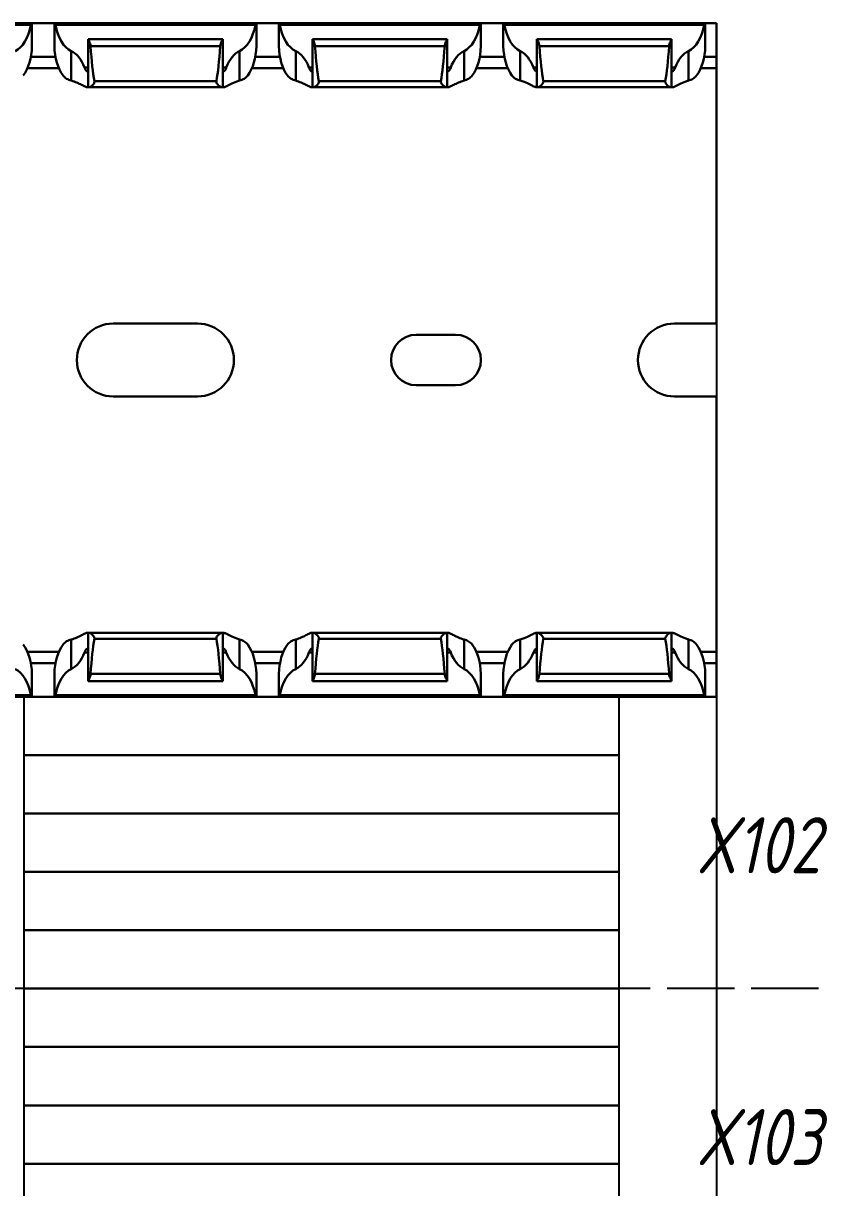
# Model space of a CAD drawing. Header units: millimetres. Extents: x -2573 to 2942, y -1220 to 2800.
# Drawn here: x 1963.8 to 2035.4, y 1546.3 to 1650 of the extents above; entities that cross this region are included whole.
import ezdxf

# ---------------------------------------------------------------- set-up
doc = ezdxf.new("R2010")
doc.units = ezdxf.units.MM
doc.linetypes.add('ACAD_ISO02W100', pattern=[15, 12, -3])
doc.styles.add('textstyle180', font='isocpeui.ttf', dxfattribs={"width": 0.8})

msp = doc.modelspace()

# ---------------------------------------------------------------- linework, layer by layer
at = {"linetype": 'Continuous', "lineweight": 30}
for p, q in [((1964.508, 1650), (1946.565, 1650)), ((1964.445, 1649.85), (1946.628, 1649.85)), ((1964.536, 1650), (1964.508, 1650)), ((1964.536, 1648.038), (1964.536, 1650)), ((1966.536, 1650), (1964.536, 1650)), ((1966.536, 1650), (1966.536, 1648.034)), ((1966.536, 1650), (1966.565, 1650)), ((1984.508, 1650), (1966.565, 1650)), ((1984.445, 1649.85), (1966.628, 1649.85)), ((1984.536, 1650), (1984.508, 1650)), ((1984.536, 1648.038), (1984.536, 1650)), ((1986.536, 1650), (1984.536, 1650)), ((1986.536, 1650), (1986.536, 1648.034)), ((1986.536, 1650), (1986.565, 1650)), ((2004.508, 1650), (1986.565, 1650)), ((2004.445, 1649.85), (1986.628, 1649.85)), ((2004.536, 1650), (2004.508, 1650)), ((2004.536, 1648.038), (2004.536, 1650)), ((2006.536, 1650), (2004.536, 1650)), ((2006.536, 1650), (2006.536, 1648.034)), ((2006.536, 1650), (2006.565, 1650)), ((2024.508, 1650), (2006.565, 1650)), ((2024.445, 1649.85), (2006.628, 1649.85)), ((2024.536, 1650), (2024.508, 1650)), ((2024.536, 1648.038), (2024.536, 1650)), ((2025.536, 1650), (2024.536, 1650)), ((2025.536, 1647), (2025.536, 1650)), ((1981.536, 1648.6), (1969.536, 1648.6)), ((1969.536, 1648.6), (1969.536, 1648.596)), ((1969.536, 1644.3), (1969.536, 1648.596)), ((1981.536, 1648.596), (1981.536, 1648.6)), ((1981.536, 1644.3), (1981.536, 1648.596)), ((2001.536, 1648.6), (1989.536, 1648.6)), ((1989.536, 1648.6), (1989.536, 1648.596)), ((1989.536, 1644.3), (1989.536, 1648.596)), ((2001.536, 1648.596), (2001.536, 1648.6)), ((2001.536, 1644.3), (2001.536, 1648.596)), ((2021.536, 1648.6), (2009.536, 1648.6)), ((2009.536, 1648.6), (2009.536, 1648.596)), ((2009.536, 1644.3), (2009.536, 1648.596)), ((2021.536, 1648.596), (2021.536, 1648.6)), ((2021.536, 1644.3), (2021.536, 1648.596)), ((1968.036, 1644.892), (1968.036, 1647.531)), ((1981.315, 1647.961), (1969.757, 1647.961)), ((1983.036, 1644.892), (1983.036, 1647.531)), ((1988.036, 1644.892), (1988.036, 1647.531)), ((2001.315, 1647.961), (1989.757, 1647.961)), ((2003.036, 1644.892), (2003.036, 1647.531)), ((2008.036, 1644.892), (2008.036, 1647.531)), ((2021.315, 1647.961), (2009.757, 1647.961)), ((2023.036, 1644.892), (2023.036, 1647.531)), ((1966.637, 1647), (1964.436, 1647)), ((1986.637, 1647), (1984.436, 1647)), ((2006.637, 1647), (2004.436, 1647)), ((2025.536, 1647), (2024.436, 1647)), ((2025.536, 1646), (2025.536, 1647)), ((1964.134, 1646), (1966.939, 1646)), ((1969.536, 1646.05), (1969.219, 1646.05)), ((1981.854, 1646.05), (1981.536, 1646.05)), ((1984.134, 1646), (1986.939, 1646)), ((1989.536, 1646.05), (1989.219, 1646.05)), ((2001.854, 1646.05), (2001.536, 1646.05)), ((2004.134, 1646), (2006.939, 1646)), ((2009.536, 1646.05), (2009.219, 1646.05)), ((2021.854, 1646.05), (2021.536, 1646.05)), ((2024.134, 1646), (2025.536, 1646)), ((2025.536, 1646), (2025.536, 1623.25)), ((1969.536, 1644.3), (1969.479, 1644.3)), ((1969.621, 1644.3), (1969.536, 1644.3)), ((1981.452, 1644.3), (1969.621, 1644.3)), ((1980.972, 1644.844), (1970.1, 1644.844)), ((1981.536, 1644.3), (1981.452, 1644.3)), ((1981.594, 1644.3), (1981.536, 1644.3)), ((1989.536, 1644.3), (1989.479, 1644.3)), ((1989.621, 1644.3), (1989.536, 1644.3)), ((2001.452, 1644.3), (1989.621, 1644.3)), ((2000.972, 1644.844), (1990.1, 1644.844)), ((2001.536, 1644.3), (2001.452, 1644.3)), ((2001.594, 1644.3), (2001.536, 1644.3)), ((2009.536, 1644.3), (2009.479, 1644.3)), ((2009.621, 1644.3), (2009.536, 1644.3)), ((2021.452, 1644.3), (2009.621, 1644.3)), ((2020.972, 1644.844), (2010.1, 1644.844)), ((2021.536, 1644.3), (2021.452, 1644.3)), ((2021.594, 1644.3), (2021.536, 1644.3)), ((1979.286, 1623.25), (1971.786, 1623.25)), ((2021.786, 1623.25), (2025.536, 1623.25)), ((2002.286, 1622.25), (1998.786, 1622.25)), ((1998.786, 1617.75), (2002.286, 1617.75)), ((1971.786, 1616.75), (1979.286, 1616.75)), ((2021.786, 1616.75), (2025.536, 1616.75)), ((2025.536, 1616.75), (2025.536, 1594)), ((1969.536, 1595.7), (1969.479, 1595.7)), ((1969.536, 1595.7), (1969.536, 1591.404)), ((1969.621, 1595.7), (1969.536, 1595.7)), ((1981.452, 1595.7), (1969.621, 1595.7)), ((1981.536, 1595.7), (1981.452, 1595.7)), ((1981.536, 1595.7), (1981.536, 1591.404)), ((1981.594, 1595.7), (1981.536, 1595.7)), ((1989.536, 1595.7), (1989.479, 1595.7)), ((1989.536, 1595.7), (1989.536, 1591.404)), ((1989.621, 1595.7), (1989.536, 1595.7)), ((2001.452, 1595.7), (1989.621, 1595.7)), ((2001.536, 1595.7), (2001.452, 1595.7)), ((2001.536, 1595.7), (2001.536, 1591.404)), ((2001.594, 1595.7), (2001.536, 1595.7)), ((2009.536, 1595.7), (2009.479, 1595.7)), ((2009.536, 1595.7), (2009.536, 1591.404)), ((2009.621, 1595.7), (2009.536, 1595.7)), ((2021.452, 1595.7), (2009.621, 1595.7)), ((2021.536, 1595.7), (2021.452, 1595.7)), ((2021.536, 1595.7), (2021.536, 1591.404)), ((2021.594, 1595.7), (2021.536, 1595.7)), ((1968.036, 1595.108), (1968.036, 1592.469)), ((1980.972, 1595.156), (1970.1, 1595.156)), ((1983.036, 1595.108), (1983.036, 1592.469)), ((1988.036, 1595.108), (1988.036, 1592.469)), ((2000.972, 1595.156), (1990.1, 1595.156)), ((2003.036, 1595.108), (2003.036, 1592.469)), ((2008.036, 1595.108), (2008.036, 1592.469)), ((2020.972, 1595.156), (2010.1, 1595.156)), ((2023.036, 1595.108), (2023.036, 1592.469)), ((1964.134, 1594), (1966.939, 1594)), ((1969.536, 1593.95), (1969.219, 1593.95)), ((1981.854, 1593.95), (1981.536, 1593.95)), ((1984.134, 1594), (1986.939, 1594)), ((1989.536, 1593.95), (1989.219, 1593.95)), ((2001.854, 1593.95), (2001.536, 1593.95)), ((2004.134, 1594), (2006.939, 1594)), ((2009.536, 1593.95), (2009.219, 1593.95)), ((2021.854, 1593.95), (2021.536, 1593.95)), ((2024.134, 1594), (2025.536, 1594)), ((2025.536, 1594), (2025.536, 1593)), ((1966.637, 1593), (1964.436, 1593)), ((1986.637, 1593), (1984.436, 1593)), ((2006.637, 1593), (2004.436, 1593)), ((2025.536, 1593), (2024.436, 1593)), ((2025.536, 1593), (2025.536, 1590)), ((1964.536, 1590), (1964.536, 1591.962)), ((1966.536, 1591.966), (1966.536, 1590)), ((1969.536, 1591.4), (1969.536, 1591.404)), ((1969.536, 1591.4), (1981.536, 1591.4)), ((1981.315, 1592.039), (1969.757, 1592.039)), ((1981.536, 1591.404), (1981.536, 1591.4)), ((1984.536, 1590), (1984.536, 1591.962)), ((1986.536, 1591.966), (1986.536, 1590)), ((1989.536, 1591.4), (1989.536, 1591.404)), ((1989.536, 1591.4), (2001.536, 1591.4)), ((2001.315, 1592.039), (1989.757, 1592.039)), ((2001.536, 1591.404), (2001.536, 1591.4)), ((2004.536, 1590), (2004.536, 1591.962)), ((2006.536, 1591.966), (2006.536, 1590)), ((2009.536, 1591.4), (2009.536, 1591.404)), ((2009.536, 1591.4), (2021.536, 1591.4)), ((2021.315, 1592.039), (2009.757, 1592.039)), ((2021.536, 1591.404), (2021.536, 1591.4)), ((2024.536, 1590), (2024.536, 1591.962)), ((1964.508, 1590), (1946.565, 1590)), ((1964.445, 1590.15), (1946.628, 1590.15)), ((1964.536, 1590), (1964.508, 1590)), ((1966.536, 1590), (1964.536, 1590)), ((1966.536, 1590), (1966.565, 1590)), ((1984.508, 1590), (1966.565, 1590)), ((1984.445, 1590.15), (1966.628, 1590.15)), ((1984.536, 1590), (1984.508, 1590)), ((1986.536, 1590), (1984.536, 1590)), ((1986.536, 1590), (1986.565, 1590)), ((2004.508, 1590), (1986.565, 1590)), ((2004.445, 1590.15), (1986.628, 1590.15)), ((2004.536, 1590), (2004.508, 1590)), ((2006.536, 1590), (2004.536, 1590)), ((2006.536, 1590), (2006.565, 1590)), ((2024.508, 1590), (2006.565, 1590)), ((2024.445, 1590.15), (2006.628, 1590.15)), ((2024.536, 1590), (2024.508, 1590)), ((2025.536, 1590), (2024.536, 1590))]:
    msp.add_line(p, q, dxfattribs=at)
at = {"linetype": 'ACAD_ISO02W100', "ltscale": 0.5}
msp.add_line((2034.636, 1564), (1945.636, 1564), dxfattribs=at)
msp.add_lwpolyline([(1280.536, 1650), (2025.536, 1650), (2025.536, 480), (1280.536, 480)], close=True)
at = {"color": 0}
for points in [[(1963.836, 1584.8), (1963.836, 1590), (2016.836, 1590), (2016.836, 1584.8)], [(1963.836, 1579.6), (1963.836, 1584.8), (2016.836, 1584.8), (2016.836, 1579.6)], [(1963.836, 1574.4), (1963.836, 1579.6), (2016.836, 1579.6), (2016.836, 1574.4)], [(1963.836, 1569.2), (1963.836, 1574.4), (2016.836, 1574.4), (2016.836, 1569.2)], [(1963.836, 1564), (1963.836, 1569.2), (2016.836, 1569.2), (2016.836, 1564)], [(1963.836, 1558.8), (1963.836, 1564), (2016.836, 1564), (2016.836, 1558.8)], [(1963.836, 1553.6), (1963.836, 1558.8), (2016.836, 1558.8), (2016.836, 1553.6)], [(1963.836, 1548.4), (1963.836, 1553.6), (2016.836, 1553.6), (2016.836, 1548.4)], [(1963.836, 1543.2), (1963.836, 1548.4), (2016.836, 1548.4), (2016.836, 1543.2)]]:
    msp.add_lwpolyline(points, close=True, dxfattribs=at)
at = {"linetype": 'Continuous', "lineweight": 30}
for centre, radius, start, end in [((1971.786, 1620), 3.25, 90, 270), ((1979.286, 1620), 3.25, 270, 90), ((2021.786, 1620), 3.25, 90, 270), ((1998.786, 1620), 2.25, 90, 270), ((2002.286, 1620), 2.25, 270, 90)]:
    msp.add_arc(centre, radius, start, end, dxfattribs=at)
for centre, major_axis, ratio, start_param, end_param in [((1962.536, 1650.885), (0, 3.464), 0.5773503, 3.3942729, 4.4090842), ((1968.536, 1650.885), (0, 3.464), 0.5773503, 1.8741012, 2.8889124), ((1982.536, 1650.885), (0, 3.464), 0.5773503, 3.3942729, 4.4090842), ((1988.536, 1650.885), (0, 3.464), 0.5773503, 1.8741012, 2.8889124), ((2002.536, 1650.885), (0, 3.464), 0.5773503, 3.3942729, 4.4090842), ((2008.536, 1650.885), (0, 3.464), 0.5773503, 1.8741012, 2.8889124), ((2022.536, 1650.885), (0, 3.464), 0.5773503, 3.3942729, 4.4090842), ((1962.536, 1648.085), (0, 3.464), 0.5773503, 3.8025196, 4.673511), ((1968.536, 1648.085), (0, 3.464), 0.5773503, 1.6096743, 2.4806657), ((1967.536, 1644.176), (0, 3.464), 0.5773503, 5.2838367, 6.0305051), ((1970.536, 1655.131), (0, 11.43), 0.0874887, 2.2488265, 2.6905658), ((1980.536, 1655.131), (0, 11.43), 0.0874887, 3.5926195, 4.0343588), ((1983.536, 1644.176), (0, 3.464), 0.5773503, 0.2526803, 0.9993486), ((1982.536, 1648.085), (0, 3.464), 0.5773503, 3.8025196, 4.673511), ((1988.536, 1648.085), (0, 3.464), 0.5773503, 1.6096743, 2.4806657), ((1987.536, 1644.176), (0, 3.464), 0.5773503, 5.2838367, 6.0305051), ((1990.536, 1655.131), (0, 11.43), 0.0874887, 2.2488265, 2.6905658), ((2000.536, 1655.131), (0, 11.43), 0.0874887, 3.5926195, 4.0343588), ((2003.536, 1644.176), (0, 3.464), 0.5773503, 0.2526803, 0.9993486), ((2002.536, 1648.085), (0, 3.464), 0.5773503, 3.8025196, 4.673511), ((2008.536, 1648.085), (0, 3.464), 0.5773503, 1.6096743, 2.4806657), ((2007.536, 1644.176), (0, 3.464), 0.5773503, 5.2838367, 6.0305051), ((2010.536, 1655.131), (0, 11.43), 0.0874887, 2.2488265, 2.6905658), ((2020.536, 1655.131), (0, 11.43), 0.0874887, 3.5926195, 4.0343588), ((2023.536, 1644.176), (0, 3.464), 0.5773503, 0.2526803, 0.9993486), ((2022.536, 1648.085), (0, 3.464), 0.5773503, 3.8025196, 4.673511), ((1962.536, 1591.915), (0, 3.464), 0.5773503, 4.751267, 5.6222583), ((1968.536, 1591.915), (0, 3.464), 0.5773503, 0.660927, 1.5319183), ((1970.536, 1584.869), (0, 11.43), 0.0874887, 0.4510268, 0.8927662), ((1980.536, 1584.869), (0, 11.43), 0.0874887, 5.3904191, 5.8321585), ((1982.536, 1591.915), (0, 3.464), 0.5773503, 4.751267, 5.6222583), ((1988.536, 1591.915), (0, 3.464), 0.5773503, 0.660927, 1.5319183), ((1990.536, 1584.869), (0, 11.43), 0.0874887, 0.4510268, 0.8927662), ((2000.536, 1584.869), (0, 11.43), 0.0874887, 5.3904191, 5.8321585), ((2002.536, 1591.915), (0, 3.464), 0.5773503, 4.751267, 5.6222583), ((2008.536, 1591.915), (0, 3.464), 0.5773503, 0.660927, 1.5319183), ((2010.536, 1584.869), (0, 11.43), 0.0874887, 0.4510268, 0.8927662), ((2020.536, 1584.869), (0, 11.43), 0.0874887, 5.3904191, 5.8321585), ((2022.536, 1591.915), (0, 3.464), 0.5773503, 4.751267, 5.6222583), ((1967.536, 1595.824), (0, 3.464), 0.5773503, 3.3942729, 4.1409412), ((1983.536, 1595.824), (0, 3.464), 0.5773503, 2.1422441, 2.8889124), ((1987.536, 1595.824), (0, 3.464), 0.5773503, 3.3942729, 4.1409412), ((2003.536, 1595.824), (0, 3.464), 0.5773503, 2.1422441, 2.8889124), ((2007.536, 1595.824), (0, 3.464), 0.5773503, 3.3942729, 4.1409412), ((2023.536, 1595.824), (0, 3.464), 0.5773503, 2.1422441, 2.8889124), ((1962.536, 1589.115), (0, 3.464), 0.5773503, 5.0156938, 6.0305051), ((1968.536, 1589.115), (0, 3.464), 0.5773503, 0.2526803, 1.2674915), ((1982.536, 1589.115), (0, 3.464), 0.5773503, 5.0156938, 6.0305051), ((1988.536, 1589.115), (0, 3.464), 0.5773503, 0.2526803, 1.2674915), ((2002.536, 1589.115), (0, 3.464), 0.5773503, 5.0156938, 6.0305051), ((2008.536, 1589.115), (0, 3.464), 0.5773503, 0.2526803, 1.2674915), ((2022.536, 1589.115), (0, 3.464), 0.5773503, 5.0156938, 6.0305051)]:
    msp.add_ellipse(centre, major_axis=major_axis, ratio=ratio, start_param=start_param, end_param=end_param, dxfattribs=at)
for points, knots in [([(1964.445, 1649.85), (1964.447, 1649.86), (1964.455, 1649.899), (1964.471, 1649.953), (1964.492, 1649.994), (1964.503, 1649.998), (1964.508, 1650)], [0, 0, 0, 0, 0.1176483, 0.4309595, 0.7574015, 1, 1, 1, 1]), ([(1966.565, 1650), (1966.574, 1650), (1966.585, 1649.986), (1966.608, 1649.934), (1966.619, 1649.896), (1966.628, 1649.85)], [0, 0, 0, 0, 0.5, 0.5, 1, 1, 1, 1]), ([(1984.445, 1649.85), (1984.447, 1649.86), (1984.455, 1649.899), (1984.471, 1649.953), (1984.492, 1649.994), (1984.503, 1649.998), (1984.508, 1650)], [0, 0, 0, 0, 0.1176482, 0.4309405, 0.7574017, 1, 1, 1, 1]), ([(1986.565, 1650), (1986.571, 1649.997), (1986.584, 1649.99), (1986.607, 1649.936), (1986.622, 1649.883), (1986.627, 1649.851), (1986.628, 1649.85)], [0, 0, 0, 0, 0.32711545, 0.65404545, 0.98458192, 1, 1, 1, 1]), ([(2004.445, 1649.85), (2004.453, 1649.895), (2004.465, 1649.934), (2004.487, 1649.986), (2004.499, 1650), (2004.508, 1650)], [0, 0, 0, 0, 0.5, 0.5, 1, 1, 1, 1]), ([(2006.565, 1650), (2006.571, 1649.997), (2006.584, 1649.99), (2006.608, 1649.936), (2006.622, 1649.883), (2006.627, 1649.851), (2006.628, 1649.85)], [0, 0, 0, 0, 0.3271285, 0.6540537, 0.9845677, 1, 1, 1, 1]), ([(2024.445, 1649.85), (2024.447, 1649.86), (2024.455, 1649.899), (2024.471, 1649.953), (2024.492, 1649.994), (2024.503, 1649.998), (2024.508, 1650)], [0, 0, 0, 0, 0.1176483, 0.4309595, 0.7574015, 1, 1, 1, 1]), ([(1969.536, 1648.596), (1969.536, 1648.588), (1969.547, 1648.565), (1969.582, 1648.494), (1969.607, 1648.446), (1969.686, 1648.277), (1969.746, 1648.128), (1969.757, 1647.961)], [0, 0, 0, 0, 0.25, 0.25, 0.5, 0.5, 1, 1, 1, 1]), ([(1981.315, 1647.961), (1981.327, 1648.127), (1981.387, 1648.278), (1981.465, 1648.446), (1981.49, 1648.494), (1981.526, 1648.565), (1981.536, 1648.588), (1981.536, 1648.596)], [0, 0, 0, 0, 0.5, 0.5, 0.75, 0.75, 1, 1, 1, 1]), ([(1989.536, 1648.596), (1989.538, 1648.589), (1989.543, 1648.572), (1989.585, 1648.491), (1989.655, 1648.348), (1989.73, 1648.166), (1989.749, 1648.022), (1989.757, 1647.961)], [0, 0, 0, 0, 0.1353931, 0.3401509, 0.5592538, 0.8133161, 1, 1, 1, 1]), ([(2001.315, 1647.961), (2001.315, 1647.965), (2001.32, 1648.03), (2001.349, 1648.174), (2001.423, 1648.362), (2001.498, 1648.508), (2001.533, 1648.578), (2001.535, 1648.592), (2001.536, 1648.596)], [0, 0, 0, 0, 0.0120174, 0.1986524, 0.4473026, 0.6987112, 0.9096131, 1, 1, 1, 1]), ([(2009.536, 1648.596), (2009.536, 1648.588), (2009.547, 1648.565), (2009.582, 1648.494), (2009.607, 1648.446), (2009.686, 1648.277), (2009.746, 1648.128), (2009.757, 1647.961)], [0, 0, 0, 0, 0.25, 0.25, 0.5, 0.5, 1, 1, 1, 1]), ([(2021.315, 1647.961), (2021.315, 1647.965), (2021.32, 1648.03), (2021.349, 1648.174), (2021.423, 1648.362), (2021.498, 1648.508), (2021.533, 1648.578), (2021.535, 1648.592), (2021.536, 1648.596)], [0, 0, 0, 0, 0.0120197, 0.1986552, 0.4473061, 0.6987065, 0.9096142, 1, 1, 1, 1]), ([(1964.536, 1648.038), (1964.536, 1648.037), (1964.537, 1648.02), (1964.536, 1647.986), (1964.535, 1647.954), (1964.535, 1647.95)], [0, 0, 0, 0, 0.038181, 0.8889227, 1, 1, 1, 1]), ([(1966.538, 1647.95), (1966.538, 1647.963), (1966.537, 1647.995), (1966.537, 1648.019), (1966.537, 1648.034)], [0, 0, 0, 0, 0.3815601, 1, 1, 1, 1]), ([(1984.536, 1648.038), (1984.536, 1648.037), (1984.537, 1648.02), (1984.536, 1647.986), (1984.535, 1647.954), (1984.535, 1647.95)], [0, 0, 0, 0, 0.03817704, 0.88892189, 1, 1, 1, 1]), ([(1986.538, 1647.95), (1986.538, 1647.963), (1986.537, 1647.995), (1986.537, 1648.019), (1986.537, 1648.034)], [0, 0, 0, 0, 0.3815601, 1, 1, 1, 1]), ([(2004.536, 1648.038), (2004.536, 1648.037), (2004.537, 1648.02), (2004.536, 1647.986), (2004.535, 1647.954), (2004.535, 1647.95)], [0, 0, 0, 0, 0.0381809, 0.888918, 1, 1, 1, 1]), ([(2006.538, 1647.95), (2006.538, 1647.963), (2006.537, 1647.995), (2006.537, 1648.019), (2006.537, 1648.034)], [0, 0, 0, 0, 0.3815637, 1, 1, 1, 1]), ([(2024.536, 1648.038), (2024.536, 1648.037), (2024.537, 1648.02), (2024.536, 1647.986), (2024.535, 1647.954), (2024.535, 1647.95)], [0, 0, 0, 0, 0.03817704, 0.88892189, 1, 1, 1, 1]), ([(1968.036, 1644.892), (1967.888, 1644.929), (1967.747, 1644.985), (1967.501, 1645.137), (1967.394, 1645.235), (1967.309, 1645.35)], [0, 0, 0, 0, 0.5, 0.5, 1, 1, 1, 1]), ([(1969.219, 1646.05), (1969.227, 1646.029), (1969.26, 1645.944), (1969.335, 1645.816), (1969.429, 1645.71), (1969.499, 1645.689), (1969.533, 1645.75), (1969.535, 1645.843), (1969.536, 1645.886)], [0, 0, 0, 0, 0.0611019, 0.242588, 0.448573, 0.6524977, 0.8367923, 1, 1, 1, 1]), ([(1981.536, 1645.886), (1981.536, 1645.812), (1981.541, 1645.758), (1981.571, 1645.698), (1981.595, 1645.692), (1981.692, 1645.747), (1981.788, 1645.872), (1981.854, 1646.05)], [0, 0, 0, 0, 0.25, 0.25, 0.5, 0.5, 1, 1, 1, 1]), ([(1983.764, 1645.35), (1983.679, 1645.235), (1983.572, 1645.138), (1983.326, 1644.985), (1983.185, 1644.929), (1983.036, 1644.892)], [0, 0, 0, 0, 0.5, 0.5, 1, 1, 1, 1]), ([(1988.036, 1644.892), (1987.888, 1644.929), (1987.747, 1644.985), (1987.501, 1645.137), (1987.394, 1645.235), (1987.309, 1645.35)], [0, 0, 0, 0, 0.5, 0.5, 1, 1, 1, 1]), ([(1989.219, 1646.05), (1989.227, 1646.029), (1989.26, 1645.944), (1989.335, 1645.816), (1989.429, 1645.71), (1989.499, 1645.689), (1989.533, 1645.75), (1989.535, 1645.843), (1989.536, 1645.886)], [0, 0, 0, 0, 0.0611021, 0.2425805, 0.4485743, 0.6524997, 0.8367917, 1, 1, 1, 1]), ([(2001.536, 1645.886), (2001.537, 1645.849), (2001.539, 1645.765), (2001.564, 1645.698), (2001.619, 1645.696), (2001.698, 1645.766), (2001.785, 1645.888), (2001.834, 1646.002), (2001.854, 1646.05)], [0, 0, 0, 0, 0.13585644, 0.3122278, 0.48509416, 0.66426601, 0.85976176, 1, 1, 1, 1]), ([(2003.764, 1645.35), (2003.679, 1645.235), (2003.572, 1645.138), (2003.326, 1644.985), (2003.185, 1644.929), (2003.036, 1644.892)], [0, 0, 0, 0, 0.5, 0.5, 1, 1, 1, 1]), ([(2008.036, 1644.892), (2007.888, 1644.929), (2007.747, 1644.985), (2007.501, 1645.137), (2007.394, 1645.235), (2007.309, 1645.35)], [0, 0, 0, 0, 0.5, 0.5, 1, 1, 1, 1]), ([(2009.219, 1646.05), (2009.285, 1645.871), (2009.382, 1645.746), (2009.477, 1645.693), (2009.502, 1645.698), (2009.531, 1645.757), (2009.536, 1645.812), (2009.536, 1645.886)], [0, 0, 0, 0, 0.5, 0.5, 0.75, 0.75, 1, 1, 1, 1]), ([(2021.536, 1645.886), (2021.537, 1645.849), (2021.539, 1645.765), (2021.564, 1645.698), (2021.619, 1645.696), (2021.698, 1645.766), (2021.785, 1645.888), (2021.834, 1646.002), (2021.854, 1646.05)], [0, 0, 0, 0, 0.1358562, 0.3122237, 0.485089, 0.6642597, 0.8597627, 1, 1, 1, 1]), ([(2023.764, 1645.35), (2023.688, 1645.265), (2023.519, 1645.075), (2023.245, 1644.948), (2023.069, 1644.9), (2023.036, 1644.892)], [0, 0, 0, 0, 0.3992031, 0.8896025, 1, 1, 1, 1]), ([(1969.479, 1644.3), (1969.457, 1644.3), (1969.428, 1644.306), (1969.359, 1644.328), (1969.319, 1644.344), (1969.182, 1644.405), (1969.072, 1644.461), (1968.821, 1644.586), (1968.682, 1644.655), (1968.378, 1644.786), (1968.212, 1644.848), (1968.036, 1644.892)], [0, 0, 0, 0, 0.125, 0.125, 0.25, 0.25, 0.5, 0.5, 0.75, 0.75, 1, 1, 1, 1]), ([(1970.1, 1644.844), (1970.108, 1644.804), (1970.104, 1644.762), (1970.08, 1644.684), (1970.06, 1644.649), (1969.994, 1644.553), (1969.942, 1644.5), (1969.839, 1644.409), (1969.788, 1644.371), (1969.695, 1644.317), (1969.653, 1644.3), (1969.621, 1644.3)], [0, 0, 0, 0, 0.125, 0.125, 0.25, 0.25, 0.5, 0.5, 0.75, 0.75, 1, 1, 1, 1]), ([(1981.452, 1644.3), (1981.428, 1644.304), (1981.37, 1644.315), (1981.243, 1644.399), (1981.113, 1644.514), (1981.021, 1644.63), (1980.976, 1644.722), (1980.965, 1644.794), (1980.971, 1644.832), (1980.972, 1644.844)], [0, 0, 0, 0, 0.1638398, 0.4014732, 0.6435474, 0.7784738, 0.8847023, 0.962578, 1, 1, 1, 1]), ([(1983.036, 1644.892), (1983.006, 1644.884), (1982.759, 1644.819), (1982.334, 1644.633), (1981.897, 1644.405), (1981.674, 1644.308), (1981.609, 1644.301), (1981.594, 1644.3)], [0, 0, 0, 0, 0.0436011, 0.3538897, 0.6725886, 0.9202191, 1, 1, 1, 1]), ([(1989.479, 1644.3), (1989.457, 1644.3), (1989.428, 1644.306), (1989.359, 1644.328), (1989.319, 1644.344), (1989.182, 1644.405), (1989.072, 1644.461), (1988.821, 1644.586), (1988.682, 1644.655), (1988.378, 1644.786), (1988.212, 1644.848), (1988.036, 1644.892)], [0, 0, 0, 0, 0.125, 0.125, 0.25, 0.25, 0.5, 0.5, 0.75, 0.75, 1, 1, 1, 1]), ([(1990.1, 1644.844), (1990.108, 1644.804), (1990.104, 1644.762), (1990.08, 1644.684), (1990.06, 1644.649), (1989.994, 1644.553), (1989.942, 1644.5), (1989.839, 1644.409), (1989.788, 1644.371), (1989.695, 1644.317), (1989.653, 1644.3), (1989.621, 1644.3)], [0, 0, 0, 0, 0.125, 0.125, 0.25, 0.25, 0.5, 0.5, 0.75, 0.75, 1, 1, 1, 1]), ([(2001.452, 1644.3), (2001.428, 1644.304), (2001.37, 1644.315), (2001.243, 1644.399), (2001.113, 1644.514), (2001.021, 1644.63), (2000.976, 1644.722), (2000.965, 1644.794), (2000.971, 1644.832), (2000.972, 1644.844)], [0, 0, 0, 0, 0.1638282, 0.4014836, 0.6435619, 0.7784732, 0.8847035, 0.9625805, 1, 1, 1, 1]), ([(2003.036, 1644.892), (2002.86, 1644.847), (2002.694, 1644.785), (2002.391, 1644.655), (2002.25, 1644.585), (2002.001, 1644.461), (2001.89, 1644.405), (2001.754, 1644.344), (2001.714, 1644.328), (2001.645, 1644.306), (2001.616, 1644.3), (2001.594, 1644.3)], [0, 0, 0, 0, 0.25, 0.25, 0.5, 0.5, 0.75, 0.75, 0.875, 0.875, 1, 1, 1, 1]), ([(2009.479, 1644.3), (2009.469, 1644.301), (2009.417, 1644.304), (2009.255, 1644.368), (2008.91, 1644.542), (2008.493, 1644.753), (2008.163, 1644.853), (2008.036, 1644.892)], [0, 0, 0, 0, 0.0523318, 0.2727879, 0.5176528, 0.8149513, 1, 1, 1, 1]), ([(2010.1, 1644.844), (2010.102, 1644.827), (2010.107, 1644.784), (2010.091, 1644.704), (2010.026, 1644.588), (2009.905, 1644.461), (2009.767, 1644.354), (2009.671, 1644.305), (2009.632, 1644.301), (2009.621, 1644.3)], [0, 0, 0, 0, 0.0525603, 0.1305058, 0.247862, 0.4694632, 0.7123998, 0.9207728, 1, 1, 1, 1]), ([(2021.452, 1644.3), (2021.419, 1644.3), (2021.377, 1644.317), (2021.285, 1644.371), (2021.233, 1644.409), (2021.131, 1644.5), (2021.078, 1644.553), (2021.012, 1644.649), (2020.993, 1644.684), (2020.968, 1644.761), (2020.965, 1644.804), (2020.972, 1644.844)], [0, 0, 0, 0, 0.25, 0.25, 0.5, 0.5, 0.75, 0.75, 0.875, 0.875, 1, 1, 1, 1]), ([(2023.036, 1644.892), (2023.006, 1644.884), (2022.759, 1644.818), (2022.334, 1644.633), (2021.897, 1644.405), (2021.674, 1644.308), (2021.609, 1644.301), (2021.594, 1644.3)], [0, 0, 0, 0, 0.043589, 0.3538907, 0.6725828, 0.9202149, 1, 1, 1, 1]), ([(1969.479, 1595.7), (1969.457, 1595.7), (1969.428, 1595.694), (1969.359, 1595.672), (1969.319, 1595.656), (1969.182, 1595.595), (1969.072, 1595.539), (1968.821, 1595.414), (1968.682, 1595.345), (1968.378, 1595.214), (1968.212, 1595.152), (1968.036, 1595.108)], [0, 0, 0, 0, 0.125, 0.125, 0.25, 0.25, 0.5, 0.5, 0.75, 0.75, 1, 1, 1, 1]), ([(1970.1, 1595.156), (1970.108, 1595.196), (1970.104, 1595.238), (1970.08, 1595.316), (1970.06, 1595.351), (1969.994, 1595.447), (1969.942, 1595.5), (1969.839, 1595.591), (1969.788, 1595.629), (1969.695, 1595.683), (1969.653, 1595.7), (1969.621, 1595.7)], [0, 0, 0, 0, 0.125, 0.125, 0.25, 0.25, 0.5, 0.5, 0.75, 0.75, 1, 1, 1, 1]), ([(1981.452, 1595.7), (1981.428, 1595.696), (1981.37, 1595.685), (1981.243, 1595.601), (1981.113, 1595.486), (1981.021, 1595.37), (1980.976, 1595.278), (1980.965, 1595.206), (1980.971, 1595.168), (1980.972, 1595.156)], [0, 0, 0, 0, 0.1638398, 0.4014732, 0.6435474, 0.7784738, 0.8847023, 0.962578, 1, 1, 1, 1]), ([(1983.036, 1595.108), (1983.006, 1595.116), (1982.759, 1595.181), (1982.334, 1595.367), (1981.897, 1595.595), (1981.674, 1595.692), (1981.609, 1595.699), (1981.594, 1595.7)], [0, 0, 0, 0, 0.0436011, 0.3538897, 0.6725886, 0.9202191, 1, 1, 1, 1]), ([(1989.479, 1595.7), (1989.457, 1595.7), (1989.428, 1595.694), (1989.359, 1595.672), (1989.319, 1595.656), (1989.182, 1595.595), (1989.072, 1595.539), (1988.821, 1595.414), (1988.682, 1595.345), (1988.378, 1595.214), (1988.212, 1595.152), (1988.036, 1595.108)], [0, 0, 0, 0, 0.125, 0.125, 0.25, 0.25, 0.5, 0.5, 0.75, 0.75, 1, 1, 1, 1]), ([(1990.1, 1595.156), (1990.108, 1595.196), (1990.104, 1595.238), (1990.08, 1595.316), (1990.06, 1595.351), (1989.994, 1595.447), (1989.942, 1595.5), (1989.839, 1595.591), (1989.788, 1595.629), (1989.695, 1595.683), (1989.653, 1595.7), (1989.621, 1595.7)], [0, 0, 0, 0, 0.125, 0.125, 0.25, 0.25, 0.5, 0.5, 0.75, 0.75, 1, 1, 1, 1]), ([(2001.452, 1595.7), (2001.428, 1595.696), (2001.37, 1595.685), (2001.243, 1595.601), (2001.113, 1595.486), (2001.021, 1595.37), (2000.976, 1595.278), (2000.965, 1595.206), (2000.971, 1595.168), (2000.972, 1595.156)], [0, 0, 0, 0, 0.1638282, 0.4014836, 0.6435619, 0.7784732, 0.8847035, 0.9625805, 1, 1, 1, 1]), ([(2003.036, 1595.108), (2002.86, 1595.153), (2002.694, 1595.215), (2002.391, 1595.345), (2002.25, 1595.415), (2002.001, 1595.539), (2001.89, 1595.595), (2001.754, 1595.656), (2001.714, 1595.672), (2001.645, 1595.694), (2001.616, 1595.7), (2001.594, 1595.7)], [0, 0, 0, 0, 0.25, 0.25, 0.5, 0.5, 0.75, 0.75, 0.875, 0.875, 1, 1, 1, 1]), ([(2009.479, 1595.7), (2009.469, 1595.699), (2009.417, 1595.696), (2009.255, 1595.632), (2008.91, 1595.458), (2008.493, 1595.247), (2008.163, 1595.147), (2008.036, 1595.108)], [0, 0, 0, 0, 0.0523318, 0.2727879, 0.5176528, 0.8149513, 1, 1, 1, 1]), ([(2010.1, 1595.156), (2010.102, 1595.173), (2010.107, 1595.216), (2010.091, 1595.296), (2010.026, 1595.412), (2009.905, 1595.539), (2009.767, 1595.646), (2009.671, 1595.695), (2009.632, 1595.699), (2009.621, 1595.7)], [0, 0, 0, 0, 0.0525603, 0.1305058, 0.247862, 0.4694632, 0.7123998, 0.9207728, 1, 1, 1, 1]), ([(2021.452, 1595.7), (2021.419, 1595.7), (2021.377, 1595.683), (2021.285, 1595.629), (2021.233, 1595.591), (2021.131, 1595.5), (2021.078, 1595.447), (2021.012, 1595.351), (2020.993, 1595.316), (2020.968, 1595.239), (2020.965, 1595.196), (2020.972, 1595.156)], [0, 0, 0, 0, 0.25, 0.25, 0.5, 0.5, 0.75, 0.75, 0.875, 0.875, 1, 1, 1, 1]), ([(2023.036, 1595.108), (2023.006, 1595.116), (2022.759, 1595.182), (2022.334, 1595.367), (2021.897, 1595.595), (2021.674, 1595.692), (2021.609, 1595.699), (2021.594, 1595.7)], [0, 0, 0, 0, 0.043589, 0.3538907, 0.6725828, 0.9202149, 1, 1, 1, 1]), ([(1968.036, 1595.108), (1967.888, 1595.071), (1967.747, 1595.015), (1967.501, 1594.863), (1967.394, 1594.765), (1967.309, 1594.65)], [0, 0, 0, 0, 0.5, 0.5, 1, 1, 1, 1]), ([(1983.764, 1594.65), (1983.679, 1594.765), (1983.572, 1594.862), (1983.326, 1595.015), (1983.185, 1595.071), (1983.036, 1595.108)], [0, 0, 0, 0, 0.5, 0.5, 1, 1, 1, 1]), ([(1988.036, 1595.108), (1987.888, 1595.071), (1987.747, 1595.015), (1987.501, 1594.863), (1987.394, 1594.765), (1987.309, 1594.65)], [0, 0, 0, 0, 0.5, 0.5, 1, 1, 1, 1]), ([(2003.764, 1594.65), (2003.679, 1594.765), (2003.572, 1594.862), (2003.326, 1595.015), (2003.185, 1595.071), (2003.036, 1595.108)], [0, 0, 0, 0, 0.5, 0.5, 1, 1, 1, 1]), ([(2008.036, 1595.108), (2007.888, 1595.071), (2007.747, 1595.015), (2007.501, 1594.863), (2007.394, 1594.765), (2007.309, 1594.65)], [0, 0, 0, 0, 0.5, 0.5, 1, 1, 1, 1]), ([(2023.764, 1594.65), (2023.688, 1594.735), (2023.519, 1594.925), (2023.245, 1595.052), (2023.069, 1595.1), (2023.036, 1595.108)], [0, 0, 0, 0, 0.3992031, 0.8896025, 1, 1, 1, 1]), ([(1969.219, 1593.95), (1969.227, 1593.971), (1969.26, 1594.056), (1969.335, 1594.184), (1969.429, 1594.29), (1969.499, 1594.311), (1969.533, 1594.25), (1969.535, 1594.157), (1969.536, 1594.114)], [0, 0, 0, 0, 0.0611019, 0.242588, 0.448573, 0.6524977, 0.8367923, 1, 1, 1, 1]), ([(1981.536, 1594.114), (1981.536, 1594.188), (1981.541, 1594.242), (1981.571, 1594.302), (1981.595, 1594.308), (1981.692, 1594.253), (1981.788, 1594.128), (1981.854, 1593.95)], [0, 0, 0, 0, 0.25, 0.25, 0.5, 0.5, 1, 1, 1, 1]), ([(1989.219, 1593.95), (1989.227, 1593.971), (1989.26, 1594.056), (1989.335, 1594.184), (1989.429, 1594.29), (1989.499, 1594.311), (1989.533, 1594.25), (1989.535, 1594.157), (1989.536, 1594.114)], [0, 0, 0, 0, 0.0611021, 0.2425805, 0.4485743, 0.6524997, 0.8367917, 1, 1, 1, 1]), ([(2001.536, 1594.114), (2001.537, 1594.151), (2001.539, 1594.235), (2001.564, 1594.302), (2001.619, 1594.304), (2001.698, 1594.234), (2001.785, 1594.112), (2001.834, 1593.998), (2001.854, 1593.95)], [0, 0, 0, 0, 0.13585644, 0.3122278, 0.48509416, 0.66426601, 0.85976176, 1, 1, 1, 1]), ([(2009.219, 1593.95), (2009.285, 1594.129), (2009.382, 1594.254), (2009.477, 1594.307), (2009.502, 1594.302), (2009.531, 1594.243), (2009.536, 1594.188), (2009.536, 1594.114)], [0, 0, 0, 0, 0.5, 0.5, 0.75, 0.75, 1, 1, 1, 1]), ([(2021.536, 1594.114), (2021.537, 1594.151), (2021.539, 1594.235), (2021.564, 1594.302), (2021.619, 1594.304), (2021.698, 1594.234), (2021.785, 1594.112), (2021.834, 1593.998), (2021.854, 1593.95)], [0, 0, 0, 0, 0.1358562, 0.3122237, 0.485089, 0.6642597, 0.8597627, 1, 1, 1, 1]), ([(1964.536, 1591.962), (1964.536, 1591.963), (1964.537, 1591.98), (1964.536, 1592.014), (1964.535, 1592.046), (1964.535, 1592.05)], [0, 0, 0, 0, 0.038181, 0.8889227, 1, 1, 1, 1]), ([(1966.538, 1592.05), (1966.538, 1592.037), (1966.537, 1592.005), (1966.537, 1591.981), (1966.537, 1591.966)], [0, 0, 0, 0, 0.3815601, 1, 1, 1, 1]), ([(1969.536, 1591.404), (1969.536, 1591.412), (1969.547, 1591.435), (1969.582, 1591.506), (1969.607, 1591.554), (1969.686, 1591.723), (1969.746, 1591.872), (1969.757, 1592.039)], [0, 0, 0, 0, 0.25, 0.25, 0.5, 0.5, 1, 1, 1, 1]), ([(1981.315, 1592.039), (1981.327, 1591.873), (1981.387, 1591.722), (1981.465, 1591.554), (1981.49, 1591.506), (1981.526, 1591.435), (1981.536, 1591.412), (1981.536, 1591.404)], [0, 0, 0, 0, 0.5, 0.5, 0.75, 0.75, 1, 1, 1, 1]), ([(1984.536, 1591.962), (1984.536, 1591.963), (1984.537, 1591.98), (1984.536, 1592.014), (1984.535, 1592.046), (1984.535, 1592.05)], [0, 0, 0, 0, 0.03817704, 0.88892189, 1, 1, 1, 1]), ([(1986.538, 1592.05), (1986.538, 1592.037), (1986.537, 1592.005), (1986.537, 1591.981), (1986.537, 1591.966)], [0, 0, 0, 0, 0.3815601, 1, 1, 1, 1]), ([(1989.536, 1591.404), (1989.538, 1591.411), (1989.543, 1591.428), (1989.585, 1591.509), (1989.655, 1591.652), (1989.73, 1591.834), (1989.749, 1591.978), (1989.757, 1592.039)], [0, 0, 0, 0, 0.1353931, 0.3401509, 0.5592538, 0.8133161, 1, 1, 1, 1]), ([(2001.315, 1592.039), (2001.315, 1592.035), (2001.32, 1591.97), (2001.349, 1591.826), (2001.423, 1591.638), (2001.498, 1591.492), (2001.533, 1591.422), (2001.535, 1591.408), (2001.536, 1591.404)], [0, 0, 0, 0, 0.0120174, 0.1986524, 0.4473026, 0.6987112, 0.9096131, 1, 1, 1, 1]), ([(2004.536, 1591.962), (2004.536, 1591.963), (2004.537, 1591.98), (2004.536, 1592.014), (2004.535, 1592.046), (2004.535, 1592.05)], [0, 0, 0, 0, 0.0381809, 0.888918, 1, 1, 1, 1]), ([(2006.538, 1592.05), (2006.538, 1592.037), (2006.537, 1592.005), (2006.537, 1591.981), (2006.537, 1591.966)], [0, 0, 0, 0, 0.3815637, 1, 1, 1, 1]), ([(2009.536, 1591.404), (2009.536, 1591.412), (2009.547, 1591.435), (2009.582, 1591.506), (2009.607, 1591.554), (2009.686, 1591.723), (2009.746, 1591.872), (2009.757, 1592.039)], [0, 0, 0, 0, 0.25, 0.25, 0.5, 0.5, 1, 1, 1, 1]), ([(2021.315, 1592.039), (2021.315, 1592.035), (2021.32, 1591.97), (2021.349, 1591.826), (2021.423, 1591.638), (2021.498, 1591.492), (2021.533, 1591.422), (2021.535, 1591.408), (2021.536, 1591.404)], [0, 0, 0, 0, 0.0120197, 0.1986552, 0.4473061, 0.6987065, 0.9096142, 1, 1, 1, 1]), ([(2024.536, 1591.962), (2024.536, 1591.963), (2024.537, 1591.98), (2024.536, 1592.014), (2024.535, 1592.046), (2024.535, 1592.05)], [0, 0, 0, 0, 0.03817704, 0.88892189, 1, 1, 1, 1]), ([(1964.445, 1590.15), (1964.447, 1590.14), (1964.455, 1590.101), (1964.471, 1590.047), (1964.492, 1590.006), (1964.503, 1590.002), (1964.508, 1590)], [0, 0, 0, 0, 0.1176483, 0.4309595, 0.7574015, 1, 1, 1, 1]), ([(1966.565, 1590), (1966.574, 1590), (1966.585, 1590.014), (1966.608, 1590.066), (1966.619, 1590.104), (1966.628, 1590.15)], [0, 0, 0, 0, 0.5, 0.5, 1, 1, 1, 1]), ([(1984.445, 1590.15), (1984.447, 1590.14), (1984.455, 1590.101), (1984.471, 1590.047), (1984.492, 1590.006), (1984.503, 1590.002), (1984.508, 1590)], [0, 0, 0, 0, 0.1176482, 0.4309405, 0.7574017, 1, 1, 1, 1]), ([(1986.565, 1590), (1986.571, 1590.003), (1986.584, 1590.01), (1986.607, 1590.064), (1986.622, 1590.117), (1986.627, 1590.149), (1986.628, 1590.15)], [0, 0, 0, 0, 0.32711545, 0.65404545, 0.98458192, 1, 1, 1, 1]), ([(2004.445, 1590.15), (2004.453, 1590.105), (2004.465, 1590.066), (2004.487, 1590.014), (2004.499, 1590), (2004.508, 1590)], [0, 0, 0, 0, 0.5, 0.5, 1, 1, 1, 1]), ([(2006.565, 1590), (2006.571, 1590.003), (2006.584, 1590.01), (2006.608, 1590.064), (2006.622, 1590.117), (2006.627, 1590.149), (2006.628, 1590.15)], [0, 0, 0, 0, 0.3271285, 0.6540537, 0.9845677, 1, 1, 1, 1]), ([(2024.445, 1590.15), (2024.447, 1590.14), (2024.455, 1590.101), (2024.471, 1590.047), (2024.492, 1590.006), (2024.503, 1590.002), (2024.508, 1590)], [0, 0, 0, 0, 0.1176483, 0.4309595, 0.7574015, 1, 1, 1, 1])]:
    msp.add_open_spline(points, degree=3, knots=knots, dxfattribs=at)

# ---------------------------------------------------------------- texts
at = {"color": 1, "lineweight": 40, "true_color": 0xff0000, "style": 'textstyle180', "width": 0.8}
for s, p in [('X102', (2023.731, 1574.272)), ('X103', (2023.731, 1548.272))]:
    msp.add_text(s, height=5, dxfattribs=at).set_placement(p)

doc.saveas('drawing.dxf')
